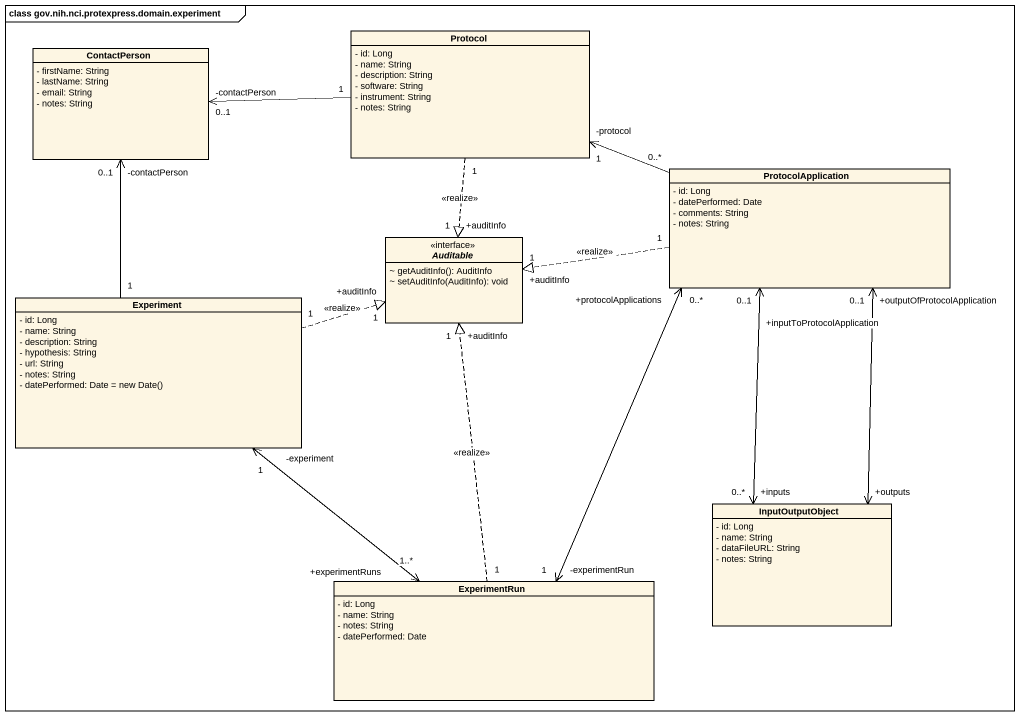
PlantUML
@startuml
mainframe class gov.nih.nci.protexpress.domain.experiment
hide circle
hide empty members
skinparam classAttributeIconSize 0
class "Protocol" as Protocol_ {
  - id: Long
  - name: String
  - description: String
  - software: String
  - instrument: String
  - notes: String
}
class ContactPerson {
  - firstName: String
  - lastName: String
  - email: String
  - notes: String
}
class ProtocolApplication {
  - id: Long
  - datePerformed: Date
  - comments: String
  - notes: String
}
interface Auditable <<interface>> {
  ~ getAuditInfo(): AuditInfo
  ~ setAuditInfo(AuditInfo): void
}
class Experiment {
  - id: Long
  - name: String
  - description: String
  - hypothesis: String
  - url: String
  - notes: String
  {field} - datePerformed: Date = new Date()
}
class InputOutputObject {
  - id: Long
  - name: String
  - dataFileURL: String
  - notes: String
}
class ExperimentRun {
  - id: Long
  - name: String
  - notes: String
  - datePerformed: Date
}
Protocol_ "1" -left-> "-contactPerson\n0..1" ContactPerson
Protocol_ "1" ..|> "+auditInfo\n1" Auditable : <<realize>>
ProtocolApplication "0..*" -left-> "-protocol\n1" Protocol_
ProtocolApplication "1" .left.|> "+auditInfo\n1" Auditable : <<realize>>
ProtocolApplication "+outputOfProtocolApplication\n0..1" <--> "+outputs" InputOutputObject
ProtocolApplication "+inputToProtocolApplication\n0..1" <--> "+inputs\n0..*" InputOutputObject
ProtocolApplication "+protocolApplications\n0..*" <--> "-experimentRun\n1" ExperimentRun
Experiment "1" -up-> "-contactPerson\n0..1" ContactPerson
Experiment "1" .right.|> "+auditInfo\n1" Auditable : <<realize>>
ExperimentRun "1" .up.|> "+auditInfo\n1" Auditable : <<realize>>
ExperimentRun "+experimentRuns\n1..*" <-up-> "-experiment\n1" Experiment
@enduml
